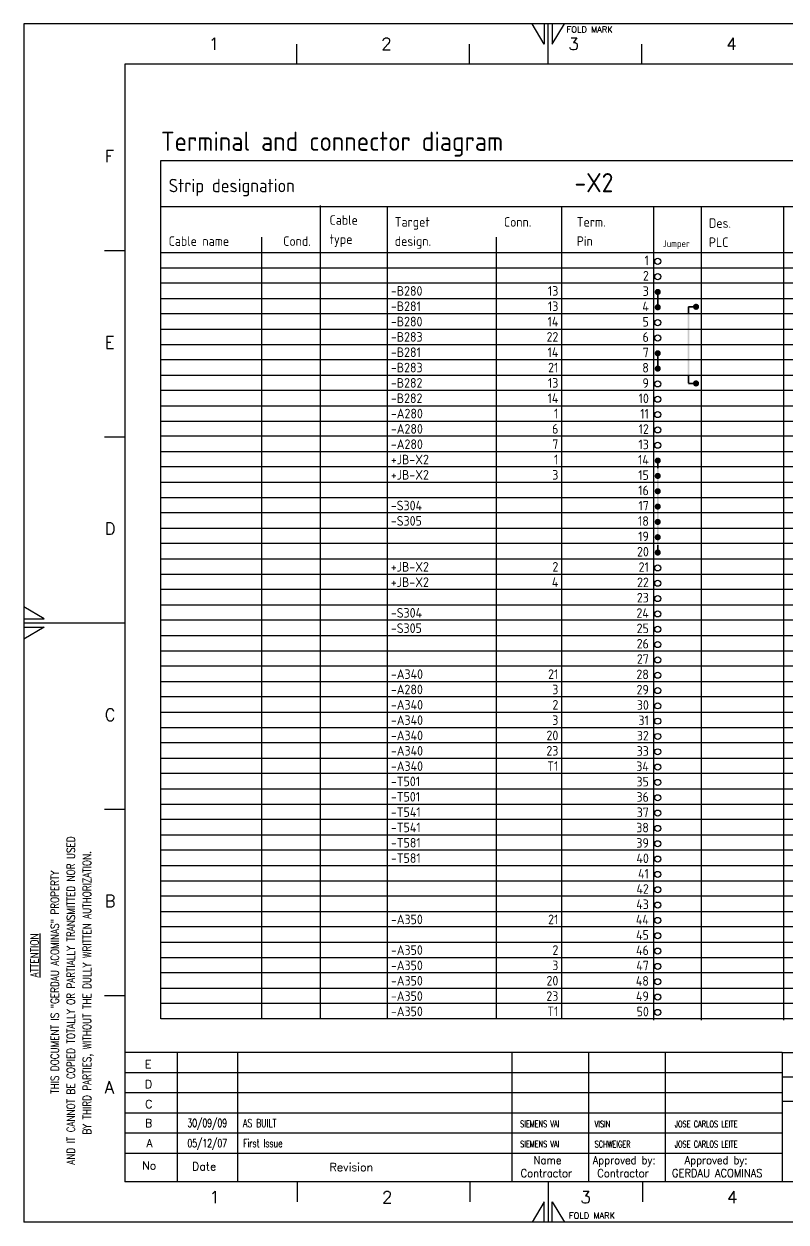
# Model space of a CAD drawing. Extents: x 520 to 940, y 6 to 303.
# Drawn here: x 520.2 to 709.1, y 6.5 to 303.5 of the extents above; entities that cross this region are included whole.
import ezdxf
from ezdxf.enums import TextEntityAlignment as Align

# ---------------------------------------------------------------- set-up
doc = ezdxf.new("R2010")
doc.units = 0
doc.header["$LTSCALE"] = 25
doc.header["$MEASUREMENT"] = 0
doc.linetypes.add('EPLANLINE7', pattern=[0])
doc.layers.get('0').update_dxf_attribs({"linetype": 'CONTINUOUS'})
for name, color, linetype in [('BORDO', 1, 'CONTINUOUS'), ('FORM_1', 7, 'CONTINUOUS'), ('FORM_2', 4, 'CONTINUOUS'), ('FORM_3', 6, 'CONTINUOUS'), ('FORM_4', 1, 'CONTINUOUS'), ('SIMBOLO', 4, 'CONTINUOUS'), ('TESTO', 5, 'CONTINUOUS')]:
    doc.layers.add(name, color=color, linetype=linetype)
doc.styles.add('ROMANS', font='romans.shx', dxfattribs={"width": 0.7, "oblique": 10, "height": 4})
doc.styles.get("Standard").update_dxf_attribs({"font": 'isocp.shx'})

# ---------------------------------------------------------------- blocks, each defined once
blk = doc.blocks.new('Format A3')
at = {"layer": 'FORM_1'}
for p, q in [((0, 297), (0, 0)), ((420, 297), (0, 297)), ((129, 292), (126, 297)), ((129, 297), (129, 292)), ((130, 287), (130, 297)), ((131, 297), (131, 292)), ((131, 292), (134, 297)), ((67.59, 292), (67.59, 287)), ((110.37, 292), (110.37, 287)), ((153.15, 292), (153.15, 287)), ((20, 240.83), (25, 240.83)), ((20, 194.66), (25, 194.66)), ((5, 149.5), (0, 152.5)), ((0, 149.5), (5, 149.5)), ((0, 148.5), (25, 148.5)), ((0, 147.5), (5, 147.5)), ((5, 147.5), (0, 144.5)), ((20, 102.33), (25, 102.33)), ((20, 56.17), (25, 56.17)), ((37.97, 42), (37.97, 17)), ((52.97, 42), (52.97, 17)), ((120.99, 42), (120.99, 17)), ((140, 42), (140, 17)), ((159.01, 42), (159.01, 17)), ((188.01, 37), (25, 37)), ((188.01, 36), (298, 36)), ((188.01, 32), (25, 32)), ((188.01, 27), (25, 27)), ((188.01, 22), (25, 22)), ((67.78, 10), (67.78, 5)), ((110.55, 10), (110.55, 5)), ((130, 10), (130, 0)), ((153.33, 10), (153.33, 5)), ((129, 5), (126, 0)), ((129, 0), (129, 5)), ((131, 0), (131, 5)), ((131, 5), (134, 0)), ((420, 0), (0, 0))]:
    blk.add_line(p, q, dxfattribs=at)
at = {"layer": 'FORM_3'}
for p, q in [((25, 287), (25, 10)), ((410, 287), (25, 287)), ((410, 10), (25, 10))]:
    blk.add_line(p, q, dxfattribs=at)
at = {"layer": 'FORM_4'}
for p, q in [((188.01, 42), (25, 42)), ((188.01, 42), (188.01, 10)), ((188.01, 42), (410, 42)), ((188.01, 30), (298, 30)), ((188.01, 17), (25, 17)), ((37.97, 17), (37.97, 10)), ((52.97, 17), (52.97, 10)), ((120.99, 17), (120.99, 10)), ((140, 17), (140, 10)), ((159.01, 17), (159.01, 10))]:
    blk.add_line(p, q, dxfattribs=at)
at = {"layer": 'FORM_1', "style": 'ROMANS'}
for p in [(134.55, 294.88), (135.13, 0.84)]:
    blk.add_text('FOLD MARK', height=1.5, dxfattribs=at).set_placement(p)
at = {"layer": 'FORM_2', "style": 'ROMANS', "width": 0.8}
for s, p in [('AND IT CANNOT BE COPIED TOTALLY OR PARTIALLY TRANSMITTED NOR USED', (12.63, 14.2)), ('BY THIRD PARTIES, WITHOUT THE DULLY WRITTEN AUTHORIZATION.', (16.63, 21.66)), ('THIS DOCUMENT IS "GERDAU ACOMINAS" PROPERTY', (8.63, 31.78)), ('%%UATTENTION', (3.61, 60.63))]:
    blk.add_text(s, height=2, rotation=90, dxfattribs=at).set_placement(p)
at = {"layer": 'FORM_2', "style": 'ROMANS'}
for s, p in [('E', (30, 38.12)), ('D', (30, 33.18)), ('C', (30.07, 28.24)), ('B', (30.02, 23.5)), ('A', (30.36, 18.57)), ('No', (29.31, 13.01)), ('Date', (41.68, 12.8)), ('Revision', (75.79, 12.6))]:
    blk.add_text(s, height=2, dxfattribs=at).set_placement(p)
at = {"layer": 'FORM_2', "style": 'ROMANS', "width": 0.9}
for s, p in [('Name', (126.4, 14.35)), ('Approved by:', (141.02, 14.35)), ('Approved by:', (163.81, 14.35)), ('Contractor ', (123.16, 11.12)), ('Contractor ', (142.17, 11.12)), ('GERDAU ACOMINAS', (160.68, 11.14))]:
    blk.add_text(s, height=2, dxfattribs=at).set_placement(p)
at = {"layer": 'FORM_2', "style": 'ROMANS', "flags": 4}
for tag, p in [('21', (189.91, 37.18)), ('18', (189.91, 30.89))]:
    blk.add_attdef(tag, p, '', height=2, dxfattribs=at)
at = {"layer": 'FORM_2', "color": 4, "style": 'ROMANS', "width": 0.8, "flags": 4}
for tag, p in [('22', (251.5, 37)), ('19', (251.5, 30.8)), ('24', (278.73, 22.67))]:
    blk.add_attdef(tag, p, '', height=2, dxfattribs=at)
at = {"layer": 'FORM_2', "style": 'ROMANS', "flags": 4}
for tag, p, height, width in [('23', (276.41, 37.01), 2, 0.8), ('20', (276.22, 30.68), 2, 0.8), ('14', (248.25, 23), 1.5, 0.9), ('15', (264.49, 22.98), 1.5, 0.8), ('16', (248.25, 13), 1.5, 0.9), ('17', (264.49, 12.98), 1.5, 0.8)]:
    blk.add_attdef(tag, p, '', height=height, dxfattribs=dict(at, width=width))
at = {"layer": 'FORM_4', "style": 'ROMANS'}
for s, p in [('1', (45.81, 290.56)), ('2', (88.59, 290.56)), ('3', (135, 290.56)), ('4', (174.14, 290.56)), ('F', (20.01, 262.73)), ('E', (20.01, 216.57)), ('D', (20.01, 170.4)), ('C', (20.01, 124.24)), ('B', (20.01, 78.07)), ('A', (20.01, 31.9)), ('1', (45.99, 4.65)), ('2', (88.77, 4.65)), ('3', (137.98, 4.65)), ('4', (174.32, 4.65))]:
    blk.add_text(s, height=3, dxfattribs=at).set_placement(p)
at = {"layer": 'FORM_4', "color": 1, "style": 'ROMANS', "oblique": 10, "width": 0.8, "flags": 4}
for tag, p in [('11', (300.77, 34.39)), ('12', (300.77, 29.5)), ('13', (300.77, 24.62))]:
    blk.add_attdef(tag, p, '', height=2.5, dxfattribs=at)
at = {"layer": 'FORM_4', "color": 1, "style": 'ROMANS', "flags": 2}
blk.add_attdef('25', (279.66, 12.25), '', height=5, dxfattribs=at)
at = {"layer": 'FORM_4', "style": 'ROMANS', "width": 1.25, "flags": 4}
for tag, p in [('1', (303.88, 13.92)), ('3', (312.28, 13.92)), ('5', (324.88, 13.92)), ('7', (346.28, 13.92)), ('10', (395.28, 13.92))]:
    blk.add_attdef(tag, p, '', height=3.5, dxfattribs=at)
for tag, p in [('2', (310.18, 13.92)), ('4', (322.78, 13.92)), ('6', (339.78, 13.92)), ('9', (387.98, 13.92))]:
    blk.add_attdef(tag, text='', height=3.5, dxfattribs=at).set_placement(p, align=Align.CENTER)
at = {"layer": 'FORM_4', "color": 1, "style": 'ROMANS', "width": 1.25, "flags": 4}
blk.add_attdef('8', (368.28, 13.92), '', height=3.5, dxfattribs=at)

msp = doc.modelspace()

# ---------------------------------------------------------------- linework, layer by layer
at = {"layer": 'BORDO', "color": 4, "linetype": 'EPLANLINE7'}
for p, q in [((554.15, 269.63), (922.75, 269.63)), ((554.15, 56.83), (554.15, 269.63)), ((554.15, 269.63), (554.15, 269.63)), ((922.75, 56.83), (554.15, 56.83))]:
    msp.add_line(p, q, dxfattribs=at)
at = {"layer": 'BORDO', "color": 3, "linetype": 'EPLANLINE7'}
for p, q in [((593.58, 258.42), (593.58, 57.02)), ((554.15, 258.23), (922.75, 258.23)), ((610.2, 258.23), (610.2, 56.83)), ((688.1, 257.94), (688.1, 56.54)), ((708.53, 257.94), (708.53, 56.54)), ((554.15, 246.83), (922.75, 246.83)), ((554.15, 227.83), (922.75, 227.83)), ((554.15, 208.83), (922.75, 208.83)), ((554.15, 189.83), (922.75, 189.83)), ((554.15, 170.83), (922.75, 170.83)), ((554.15, 151.83), (922.75, 151.83)), ((554.15, 132.83), (922.75, 132.83)), ((554.15, 113.83), (922.75, 113.83)), ((554.15, 94.83), (922.75, 94.83)), ((554.15, 75.83), (922.75, 75.83))]:
    msp.add_line(p, q, dxfattribs=at)
at = {"layer": 'BORDO', "color": 5, "linetype": 'EPLANLINE7'}
for p, q in [((653.43, 258.23), (653.43, 56.83)), ((676.23, 257.94), (676.23, 56.54))]:
    msp.add_line(p, q, dxfattribs=at)
at = {"layer": 'BORDO', "color": 1, "linetype": 'EPLANLINE7'}
for p, q in [((579.09, 250.58), (579.09, 56.78)), ((637.28, 250.63), (637.28, 56.83)), ((554.15, 243.03), (922.75, 243.03)), ((922.75, 239.23), (554.15, 239.23)), ((554.15, 235.43), (922.75, 235.43)), ((922.75, 231.63), (554.15, 231.63)), ((554.15, 224.03), (922.75, 224.03)), ((922.75, 220.23), (554.15, 220.23)), ((554.15, 216.43), (922.75, 216.43)), ((922.75, 212.63), (554.15, 212.63)), ((554.15, 205.03), (922.75, 205.03)), ((922.75, 201.23), (554.15, 201.23)), ((554.15, 197.43), (922.75, 197.43)), ((922.75, 193.63), (554.15, 193.63)), ((554.15, 186.03), (922.75, 186.03)), ((922.75, 182.23), (554.15, 182.23)), ((554.15, 178.43), (922.75, 178.43)), ((922.75, 174.63), (554.15, 174.63)), ((554.15, 167.03), (922.75, 167.03)), ((922.75, 163.23), (554.15, 163.23)), ((554.15, 159.43), (922.75, 159.43)), ((922.75, 155.63), (554.15, 155.63)), ((554.15, 148.03), (922.75, 148.03)), ((922.75, 144.23), (554.15, 144.23)), ((554.15, 140.43), (922.75, 140.43)), ((922.75, 136.63), (554.15, 136.63)), ((554.15, 129.03), (922.75, 129.03)), ((922.75, 125.23), (554.15, 125.23)), ((554.15, 121.43), (922.75, 121.43)), ((922.75, 117.63), (554.15, 117.63)), ((554.15, 110.03), (922.75, 110.03)), ((922.75, 106.23), (554.15, 106.23)), ((554.15, 102.43), (922.75, 102.43)), ((922.75, 98.63), (554.15, 98.63)), ((554.15, 91.03), (922.75, 91.03)), ((922.75, 87.23), (554.15, 87.23)), ((554.15, 83.43), (922.75, 83.43)), ((922.75, 79.63), (554.15, 79.63)), ((554.15, 72.03), (922.75, 72.03)), ((922.75, 68.23), (554.15, 68.23)), ((554.15, 64.43), (922.75, 64.43)), ((922.75, 60.63), (554.15, 60.63))]:
    msp.add_line(p, q, dxfattribs=at)
at = {"layer": 'SIMBOLO', "const_width": 0.76}
for points in [[(676.94, 237.02, 1), (677.7, 237.02, 1)], [(676.94, 233.22, 1), (677.7, 233.22, 1)], [(686.44, 233.34, 1), (687.2, 233.34, 1)], [(676.94, 221.82, 1), (677.7, 221.82, 1)], [(676.94, 218.02, 1), (677.7, 218.02, 1)], [(686.44, 214.34, 1), (687.2, 214.34, 1)], [(676.94, 195.22, 1), (677.7, 195.22, 1)], [(676.94, 191.42, 1), (677.7, 191.42, 1)], [(676.94, 187.62, 1), (677.7, 187.62, 1)], [(676.94, 183.82, 1), (677.7, 183.82, 1)], [(676.94, 180.02, 1), (677.7, 180.02, 1)], [(676.94, 176.22, 1), (677.7, 176.22, 1)], [(676.94, 172.42, 1), (677.7, 172.42, 1)]]:
    msp.add_lwpolyline(points, format="xyb", close=True, dxfattribs=at)
at = {"layer": 'SIMBOLO', "color": 1, "linetype": 'EPLANLINE7'}
for centre in [(677.32, 244.62), (677.32, 240.82), (677.32, 229.42), (677.32, 225.62), (677.32, 214.22), (677.32, 210.42), (677.32, 206.62), (677.32, 202.82), (677.32, 199.02), (677.32, 168.62), (677.32, 164.82), (677.32, 161.02), (677.32, 157.22), (677.32, 153.42), (677.32, 149.62), (677.32, 145.82), (677.32, 142.02), (677.32, 138.22), (677.32, 134.42), (677.32, 130.62), (677.32, 126.82), (677.32, 123.02), (677.32, 119.22), (677.32, 115.42), (677.32, 111.62), (677.32, 107.82), (677.32, 104.02), (677.32, 100.22), (677.32, 96.42), (677.32, 92.62), (677.32, 88.82), (677.32, 85.02), (677.32, 81.22), (677.32, 77.42), (677.32, 73.62), (677.32, 69.82), (677.32, 66.02), (677.32, 62.22), (677.32, 58.42)]:
    msp.add_circle(centre, 0.76, dxfattribs=at)
for points in [[(677.13, 237.02), (677.51, 237.02), (677.13, 235.12), (677.51, 235.12)], [(677.13, 235.12), (677.51, 235.12), (677.13, 233.22), (677.51, 233.22)], [(684.73, 233.34), (685.11, 233.34), (684.73, 231.44), (685.11, 231.44)], [(686.82, 233.53), (684.92, 233.53), (686.82, 233.15), (684.92, 233.15)], [(684.73, 231.44), (685.11, 231.44), (684.73, 227.64), (685.11, 227.64)], [(684.73, 227.64), (685.11, 227.64), (684.73, 223.84), (685.11, 223.84)], [(684.73, 223.84), (685.11, 223.84), (684.73, 220.04), (685.11, 220.04)], [(677.13, 221.82), (677.51, 221.82), (677.13, 219.92), (677.51, 219.92)], [(677.13, 219.92), (677.51, 219.92), (677.13, 218.02), (677.51, 218.02)], [(684.73, 220.04), (685.11, 220.04), (684.73, 216.24), (685.11, 216.24)], [(684.73, 216.24), (685.11, 216.24), (684.73, 214.34), (685.11, 214.34)], [(686.82, 214.53), (684.92, 214.53), (686.82, 214.15), (684.92, 214.15)], [(677.13, 195.22), (677.51, 195.22), (677.13, 193.32), (677.51, 193.32)], [(677.13, 193.32), (677.51, 193.32), (677.13, 189.52), (677.51, 189.52)], [(677.13, 189.52), (677.51, 189.52), (677.13, 185.72), (677.51, 185.72)], [(677.13, 185.72), (677.51, 185.72), (677.13, 181.92), (677.51, 181.92)], [(677.13, 181.92), (677.51, 181.92), (677.13, 178.12), (677.51, 178.12)], [(677.13, 178.12), (677.51, 178.12), (677.13, 174.32), (677.51, 174.32)], [(677.13, 174.32), (677.51, 174.32), (677.13, 172.42), (677.51, 172.42)]]:
    msp.add_solid(points, dxfattribs=at)

# ---------------------------------------------------------------- block references
msp.add_blockref('Format A3', (520.17, 6.46))

# ---------------------------------------------------------------- texts
at = {"layer": 'BORDO', "color": 4}
for s, height, width, p in [('Terminal and connector diagram', 4.75, 0.99864, (554.15, 272)), ('Strip designation', 3.325, 0.998314, (556.05, 261.74))]:
    msp.add_text(s, height=height, dxfattribs=dict(at, width=width)).set_placement(p)
at = {"layer": 'BORDO', "color": 3, "width": 1.0032}
for s, p in [('Cable', (595.95, 253.67)), ('Target', (612.1, 253.19)), ('Conn.', (639.18, 253.19)), ('Term.', (657.23, 253.19)), ('Des.', (690, 252.91)), ('Cable name', (556.05, 248.44)), ('type', (595.95, 248.92)), ('design.', (612.1, 248.44)), ('Pin', (657.23, 248.44)), ('PLC', (690, 248.16))]:
    msp.add_text(s, height=2.375, dxfattribs=at).set_placement(p)
msp.add_text('Cond.', height=2.375, dxfattribs=at).set_placement((587.88, 248.44), align=Align.CENTER)
at = {"layer": 'BORDO', "color": 2, "width": 1.000667}
msp.add_text('Jumper', height=1.71, dxfattribs=at).set_placement((681.93, 248.16), align=Align.CENTER)
at = {"layer": 'FORM_2', "style": 'ROMANS', "width": 0.7}
for s, p in [('30/09/09', (565.62, 30.86)), ('05/12/07', (565.62, 25.86))]:
    msp.add_text(s, height=2, dxfattribs=at).set_placement(p, align=Align.MIDDLE)
for s, height, p in [('AS BUILT', 2, (574.5, 29.99)), ('SIEMENS VAI', 1.6, (643.21, 29.99)), ('VISIN', 1.6, (661.69, 29.95)), ('JOSE CARLOS LEITE', 1.6, (681.53, 29.95)), ('First Issue', 2, (574.5, 24.99)), ('SIEMENS VAI', 1.6, (643.21, 24.99)), ('SCHWEIGER', 1.6, (661.69, 24.95)), ('JOSE CARLOS LEITE', 1.6, (681.53, 24.95))]:
    msp.add_text(s, height=height, dxfattribs=at).set_placement(p)
at = {"layer": 'TESTO', "color": 4, "width": 0.99864}
msp.add_text('-X2', height=4.75, dxfattribs=at).set_placement((661.5, 261.74), align=Align.CENTER)
at = {"layer": 'TESTO', "color": 3, "width": 1.0032}
for s, height, p in [('1', 2.38, (675.11, 243.64)), ('2', 2.38, (675.11, 239.84)), ('13', 2.375, (652.67, 236.09)), ('3', 2.38, (675.11, 236.04)), ('13', 2.375, (652.67, 232.29)), ('4', 2.38, (675.11, 232.24)), ('14', 2.375, (652.67, 228.49)), ('5', 2.38, (675.11, 228.44)), ('22', 2.375, (652.67, 224.69)), ('6', 2.38, (675.11, 224.64)), ('14', 2.375, (652.67, 220.89)), ('7', 2.38, (675.11, 220.84)), ('21', 2.375, (652.67, 217.09)), ('8', 2.38, (675.11, 217.04)), ('13', 2.375, (652.67, 213.29)), ('9', 2.38, (675.11, 213.24)), ('14', 2.375, (652.67, 209.49)), ('10', 2.375, (675.11, 209.44)), ('1', 2.38, (652.67, 205.69)), ('11', 2.375, (675.11, 205.64)), ('6', 2.38, (652.67, 201.89)), ('12', 2.375, (675.11, 201.84)), ('7', 2.38, (652.67, 198.09)), ('13', 2.375, (675.11, 198.04)), ('1', 2.38, (652.67, 194.29)), ('14', 2.375, (675.11, 194.24)), ('3', 2.38, (652.67, 190.49)), ('15', 2.375, (675.11, 190.44)), ('16', 2.375, (675.11, 186.64)), ('17', 2.375, (675.11, 182.84)), ('18', 2.375, (675.11, 179.04)), ('19', 2.375, (675.11, 175.24)), ('20', 2.375, (675.11, 171.44)), ('2', 2.38, (652.67, 167.69)), ('21', 2.375, (675.11, 167.64)), ('4', 2.38, (652.67, 163.89)), ('22', 2.375, (675.11, 163.84)), ('23', 2.375, (675.11, 160.04)), ('24', 2.375, (675.11, 156.24)), ('25', 2.375, (675.11, 152.44)), ('26', 2.375, (675.11, 148.64)), ('27', 2.375, (675.11, 144.84)), ('21', 2.375, (652.67, 141.09)), ('28', 2.375, (675.11, 141.04)), ('3', 2.38, (652.67, 137.29)), ('29', 2.375, (675.11, 137.24)), ('2', 2.38, (652.67, 133.49)), ('30', 2.375, (675.11, 133.44)), ('3', 2.38, (652.67, 129.69)), ('31', 2.375, (675.11, 129.64)), ('20', 2.375, (652.67, 125.89)), ('32', 2.375, (675.11, 125.84)), ('23', 2.375, (652.67, 122.09)), ('33', 2.375, (675.11, 122.04)), ('T1', 2.375, (652.67, 118.29)), ('34', 2.375, (675.11, 118.24)), ('35', 2.375, (675.11, 114.44)), ('36', 2.375, (675.11, 110.64)), ('37', 2.375, (675.11, 106.84)), ('38', 2.375, (675.11, 103.04)), ('39', 2.375, (675.11, 99.24)), ('40', 2.375, (675.11, 95.44)), ('41', 2.375, (675.11, 91.64)), ('42', 2.375, (675.11, 87.84)), ('43', 2.375, (675.11, 84.04)), ('21', 2.375, (652.67, 80.29)), ('44', 2.375, (675.11, 80.24)), ('45', 2.375, (675.11, 76.44)), ('2', 2.38, (652.67, 72.69)), ('46', 2.375, (675.11, 72.64)), ('3', 2.38, (652.67, 68.89)), ('47', 2.375, (675.11, 68.84)), ('20', 2.375, (652.67, 65.09)), ('48', 2.375, (675.11, 65.04)), ('23', 2.375, (652.67, 61.29)), ('49', 2.375, (675.11, 61.24)), ('T1', 2.375, (652.67, 57.49)), ('50', 2.375, (675.11, 57.44))]:
    msp.add_text(s, height=height, dxfattribs=at).set_placement(p, align=Align.RIGHT)
for s, p in [('-B280', (611.15, 236.09)), ('-B281', (611.15, 232.29)), ('-B280', (611.15, 228.49)), ('-B283', (611.15, 224.69)), ('-B281', (611.15, 220.89)), ('-B283', (611.15, 217.09)), ('-B282', (611.15, 213.29)), ('-B282', (611.15, 209.49)), ('-A280', (611.15, 205.69)), ('-A280', (611.15, 201.89)), ('-A280', (611.15, 198.09)), ('+JB-X2', (611.15, 194.29)), ('+JB-X2', (611.15, 190.49)), ('-S304', (611.15, 182.89)), ('-S305', (611.15, 179.09)), ('+JB-X2', (611.15, 167.69)), ('+JB-X2', (611.15, 163.89)), ('-S304', (611.15, 156.29)), ('-S305', (611.15, 152.49)), ('-A340', (611.15, 141.09)), ('-A280', (611.15, 137.29)), ('-A340', (611.15, 133.49)), ('-A340', (611.15, 129.69)), ('-A340', (611.15, 125.89)), ('-A340', (611.15, 122.09)), ('-A340', (611.15, 118.29)), ('-T501', (611.15, 114.49)), ('-T501', (611.15, 110.69)), ('-T541', (611.15, 106.89)), ('-T541', (611.15, 103.09)), ('-T581', (611.15, 99.29)), ('-T581', (611.15, 95.49)), ('-A350', (611.15, 80.29)), ('-A350', (611.15, 72.69)), ('-A350', (611.15, 68.89)), ('-A350', (611.15, 65.09)), ('-A350', (611.15, 61.29)), ('-A350', (611.15, 57.49))]:
    msp.add_text(s, height=2.375, dxfattribs=at).set_placement(p)

doc.saveas('drawing.dxf')
